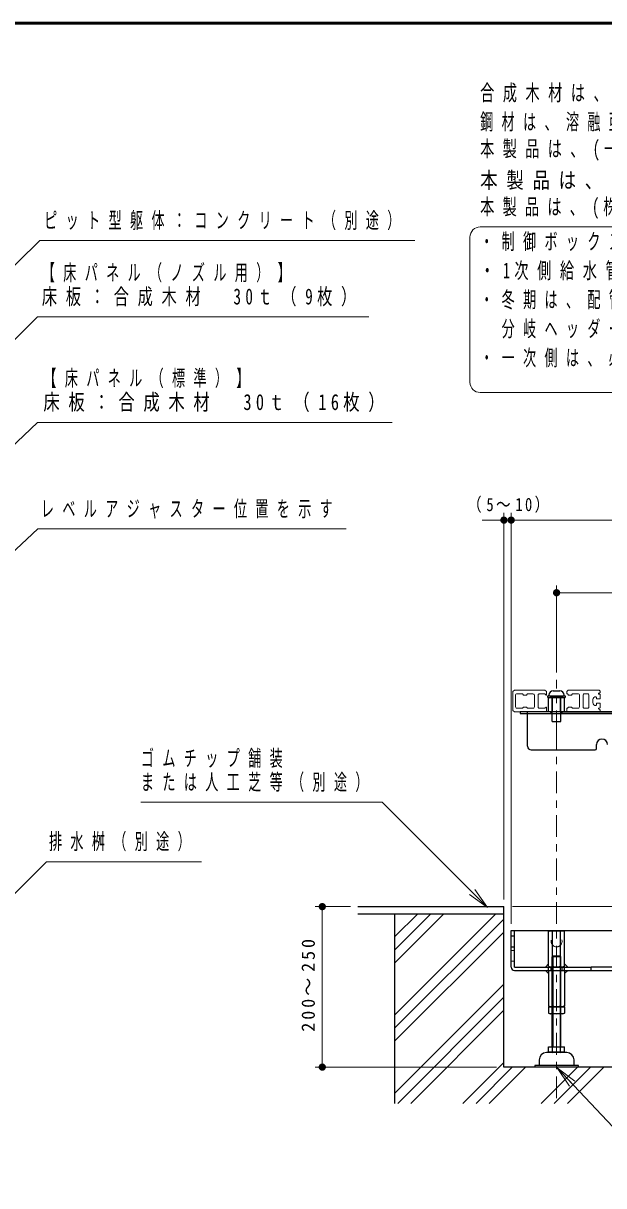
# Model space of a CAD drawing. Units: millimetres on the paper. Extents: x -385 to 0, y -594 to 267.
# Drawn here: x -215.3 to -135.4, y 106.9 to 267 of the extents above; entities that cross this region are included whole.
import ezdxf

# ---------------------------------------------------------------- set-up
doc = ezdxf.new("R2010")
doc.units = ezdxf.units.MM
doc.linetypes.add('USER1', pattern=[4.5, 2.5, -2])
doc.linetypes.add('USER2', pattern=[6, 3, -1, 1, -1])
for name, color, linetype, lineweight in [('1_10', 7, 'Continuous', 25), ('1_40', 7, 'Continuous', 25), ('CLASS1', 7, 'Continuous', 13), ('LY_3', 7, 'Continuous', 13)]:
    doc.layers.add(name, color=color, linetype=linetype, lineweight=lineweight)
doc.styles.add('ＭＳ ゴシック', font='')
doc.styles.get('ＭＳ ゴシック').set_extended_font_data('MS Gothic')

# ---------------------------------------------------------------- blocks, each defined once
blk = doc.blocks.new('filled_dot')
at = {"color": 0, "linetype": 'Continuous', "lineweight": -2, "const_width": 1.25}
blk.add_lwpolyline([(-0.625, 0, 1), (0.625, 0, 1)], format="xyb", close=True, dxfattribs=at)

msp = doc.modelspace()

# ---------------------------------------------------------------- linework, layer by layer
at = {"layer": '1_10', "lineweight": 13}
for p, q in [((-152.118, 198.576), (-145.118, 198.576)), ((-149.118, 146.344), (-149.118, 199.576)), ((-148.118, 142.974), (-148.118, 199.576)), ((-148.118, 198.576), (-48.118, 198.576)), ((-141.868, 177.577), (-141.868, 189.576)), ((-141.868, 188.576), (-54.368, 188.576)), ((-151.371, 145.225), (-153.492, 147.346)), ((-153.139, 147.7), (-151.371, 145.225)), ((-151.371, 145.225), (-153.846, 146.993)), ((-170.249, 145.344), (-175.118, 145.344)), ((-174.118, 123.244), (-174.118, 145.344)), ((-164.118, 130.434), (-150.208, 144.344)), ((-164.118, 137.619), (-157.392, 144.344)), ((-164.118, 139.415), (-159.188, 144.344)), ((-164.118, 141.211), (-160.985, 144.344)), ((-147.918, 145.344), (-131.2, 145.344)), ((-164.118, 128.638), (-149.118, 143.638)), ((-164.118, 126.842), (-149.118, 141.842)), ((-164.118, 119.658), (-149.118, 134.658)), ((-163.736, 118.244), (-149.118, 132.862)), ((-161.94, 118.244), (-149.118, 131.066)), ((-154.756, 118.244), (-149.118, 123.882)), ((-150.118, 123.244), (-175.118, 123.244)), ((-152.96, 118.244), (-147.96, 123.244)), ((-151.163, 118.244), (-146.163, 123.244)), ((-143.979, 118.244), (-138.979, 123.244)), ((-142.183, 118.244), (-137.183, 123.244)), ((-141.773, 123.125), (-139.714, 120.943)), ((-141.773, 123.125), (-139.351, 121.286)), ((-140.078, 120.599), (-141.773, 123.125)), ((-140.387, 118.244), (-135.387, 123.244))]:
    msp.add_line(p, q, dxfattribs=at)
at = {"layer": '1_10', "linetype": 'USER2', "lineweight": 13}
for p, q in [((-141.868, 169.371), (-141.868, 176.577)), ((-141.868, 118.957), (-141.868, 171.044))]:
    msp.add_line(p, q, dxfattribs=at)
at = {"layer": '1_10', "color": 40, "lineweight": 13}
for p, q in [((-147.668, 175.154), (-147.868, 174.954)), ((-147.868, 174.954), (-147.868, 172.354)), ((-143.468, 175.154), (-147.668, 175.154)), ((-143.468, 175.154), (-143.268, 174.954)), ((-143.268, 174.479), (-143.268, 174.954)), ((-140.468, 174.954), (-140.268, 175.154)), ((-140.468, 174.654), (-140.468, 174.954)), ((-140.368, 174.654), (-140.468, 174.654)), ((-136.018, 175.154), (-140.268, 175.154)), ((-143.293, 174.479), (-143.268, 174.479)), ((-147.668, 172.154), (-147.868, 172.354)), ((-147.668, 172.154), (-143.268, 172.154)), ((-143.293, 172.829), (-143.468, 172.654)), ((-143.293, 172.829), (-143.268, 172.829)), ((-143.268, 172.154), (-143.268, 172.829)), ((-140.468, 172.154), (-140.468, 172.654)), ((-140.368, 172.654), (-140.468, 172.654)), ((-140.468, 172.154), (-136.018, 172.154))]:
    msp.add_line(p, q, dxfattribs=at)
at = {"layer": '1_10'}
for p, q in [((-142.318, 175.054), (-141.418, 175.054)), ((-143.068, 174.154), (-143.068, 174.354)), ((-143.068, 174.354), (-140.668, 174.354)), ((-143.068, 174.154), (-140.668, 174.154)), ((-142.965, 174.04), (-142.768, 174.154)), ((-142.965, 172.268), (-142.965, 174.04)), ((-142.918, 174.354), (-142.918, 174.454)), ((-142.918, 174.354), (-140.818, 174.354)), ((-140.968, 174.154), (-142.768, 174.154)), ((-142.468, 170.854), (-142.468, 174.354)), ((-142.416, 172.268), (-142.416, 174.04)), ((-141.319, 172.268), (-141.319, 174.04)), ((-141.268, 170.854), (-141.268, 174.354)), ((-140.771, 174.04), (-140.968, 174.154)), ((-140.818, 174.354), (-140.818, 174.454)), ((-140.771, 172.268), (-140.771, 174.04)), ((-140.668, 174.354), (-140.668, 174.154)), ((-146.868, 172.154), (-146.868, 171.924)), ((-146.868, 171.924), (-145.868, 171.924)), ((-142.965, 172.268), (-142.768, 172.154)), ((-140.968, 172.154), (-142.768, 172.154)), ((-142.618, 171.924), (-142.618, 172.154)), ((-141.268, 172.154), (-98.118, 172.154)), ((-141.118, 171.924), (-141.118, 172.154)), ((-140.771, 172.268), (-140.968, 172.154)), ((-142.468, 170.854), (-141.268, 170.854)), ((-169.249, 145.344), (-149.118, 145.344)), ((-169.249, 144.344), (-149.118, 144.344)), ((-164.118, 118.244), (-164.118, 144.344)), ((-149.118, 123.244), (-149.118, 145.344)), ((-148.118, 137.014), (-148.118, 142.064)), ((-148.118, 142.064), (-147.668, 142.064)), ((-148.118, 141.314), (-147.668, 141.314)), ((-147.668, 137.014), (-147.668, 142.064)), ((-142.965, 141.9), (-142.768, 142.014)), ((-142.965, 137.128), (-142.965, 141.9)), ((-142.768, 142.014), (-140.968, 142.014)), ((-142.416, 137.128), (-142.416, 141.9)), ((-141.319, 137.128), (-141.319, 141.9)), ((-140.771, 141.9), (-140.968, 142.014)), ((-140.771, 137.128), (-140.771, 141.9)), ((-148.118, 139.814), (-147.668, 139.814)), ((-147.668, 137.014), (-137.118, 137.014)), ((-147.668, 136.564), (-137.118, 136.564)), ((-142.965, 137.464), (-143.415, 137.014)), ((-142.965, 136.114), (-143.415, 136.564)), ((-142.968, 136.564), (-142.968, 137.014)), ((-142.965, 137.128), (-142.768, 137.014)), ((-142.965, 136.45), (-142.768, 136.564)), ((-142.965, 136.45), (-142.965, 131.678)), ((-142.768, 137.014), (-140.968, 137.014)), ((-142.768, 136.564), (-140.968, 136.564)), ((-142.416, 136.45), (-142.416, 131.678)), ((-141.319, 136.45), (-141.319, 131.678)), ((-140.771, 137.128), (-140.968, 137.014)), ((-140.771, 136.45), (-140.968, 136.564)), ((-140.771, 137.464), (-140.321, 137.014)), ((-140.771, 136.114), (-140.321, 136.564)), ((-140.771, 136.45), (-140.771, 131.678)), ((-140.768, 136.564), (-140.768, 137.014)), ((-137.118, 136.564), (-137.118, 137.014)), ((-142.965, 131.678), (-142.768, 131.564)), ((-142.965, 131.564), (-142.965, 130.678)), ((-142.965, 131.564), (-140.771, 131.564)), ((-142.768, 131.564), (-140.968, 131.564)), ((-142.416, 131.564), (-142.416, 130.678)), ((-141.32, 131.564), (-141.32, 130.678)), ((-140.771, 131.678), (-140.968, 131.564)), ((-140.771, 131.564), (-140.771, 130.678)), ((-142.965, 130.678), (-142.768, 130.564)), ((-140.968, 130.564), (-142.768, 130.564)), ((-140.771, 130.678), (-140.968, 130.564)), ((-29.299, 123.244), (-149.118, 123.244))]:
    msp.add_line(p, q, dxfattribs=at)
at = {"layer": '1_10', "color": 190}
for p, q in [((-49.368, 172.154), (-146.868, 172.154)), ((-146.868, 171.924), (-49.368, 171.924)), ((-145.868, 167.424), (-145.868, 172.154)), ((-145.368, 166.924), (-136.568, 166.924)), ((-136.368, 167.124), (-136.368, 167.674))]:
    msp.add_line(p, q, dxfattribs=at)
at = {"layer": '1_10', "color": 190, "linetype": 'USER1', "lineweight": 13}
msp.add_line((-49.368, 171.924), (-146.868, 171.924), dxfattribs=at)
at = {"layer": '1_10', "color": 60}
for p, q in [((-147.668, 142.064), (-48.568, 142.064)), ((-59.118, 137.014), (-137.118, 137.014)), ((-137.118, 136.564), (-59.118, 136.564))]:
    msp.add_line(p, q, dxfattribs=at)
at = {"layer": '1_10', "linetype": 'USER1', "lineweight": 13}
for p, q in [((-148.118, 139.314), (-147.668, 139.314)), ((-148.118, 137.814), (-147.668, 137.814)), ((-142.643, 137.014), (-142.643, 136.564)), ((-142.643, 136.564), (-142.643, 137.014)), ((-141.093, 137.014), (-141.093, 136.564)), ((-141.093, 136.564), (-141.093, 137.014))]:
    msp.add_line(p, q, dxfattribs=at)
at = {"layer": '1_10', "color": 4}
for p, q in [((-142.361, 138.544), (-142.468, 138.437)), ((-141.268, 138.437), (-142.468, 138.437)), ((-142.468, 126.044), (-142.468, 138.437)), ((-141.375, 138.544), (-142.361, 138.544)), ((-141.268, 138.437), (-141.375, 138.544)), ((-141.268, 126.044), (-141.268, 138.437)), ((-140.468, 125.244), (-143.268, 125.244)), ((-142.965, 126.044), (-140.771, 126.044)), ((-142.965, 125.368), (-142.965, 126.044)), ((-142.965, 125.368), (-142.468, 125.244)), ((-142.468, 126.044), (-142.361, 126.044)), ((-142.416, 125.368), (-142.416, 126.044)), ((-141.268, 126.044), (-141.375, 126.044)), ((-141.319, 125.368), (-141.319, 126.044)), ((-141.268, 125.244), (-140.771, 125.368)), ((-140.771, 125.368), (-140.771, 126.044)), ((-138.868, 123.444), (-144.868, 123.444)), ((-144.868, 123.444), (-144.868, 123.244)), ((-144.268, 124.244), (-144.268, 123.444)), ((-139.468, 123.444), (-139.468, 124.244)), ((-138.868, 123.244), (-138.868, 123.444)), ((-138.868, 123.244), (-144.868, 123.244))]:
    msp.add_line(p, q, dxfattribs=at)
at = {"layer": '1_10', "color": 4, "lineweight": 13}
for p, q in [((-142.361, 126.044), (-142.361, 138.544)), ((-141.375, 126.044), (-141.375, 138.544))]:
    msp.add_line(p, q, dxfattribs=at)
at = {"layer": '1_10', "color": 40, "lineweight": 13}
for points in [[(-146.018, 174.479), (-145.968, 174.529), (-145.968, 174.554), (-145.868, 174.654), (-145.118, 174.654), (-145.018, 174.627), (-144.945, 174.554), (-144.918, 174.454), (-144.918, 172.854), (-144.945, 172.754), (-145.018, 172.681), (-145.118, 172.654), (-145.868, 172.654), (-145.968, 172.754), (-145.968, 172.779), (-146.018, 172.829), (-146.418, 172.829), (-146.468, 172.779), (-146.468, 172.754), (-146.568, 172.654), (-147.318, 172.654), (-147.418, 172.681), (-147.491, 172.754), (-147.518, 172.854), (-147.518, 174.454), (-147.503, 174.531), (-147.459, 174.596), (-147.395, 174.639), (-147.318, 174.654), (-146.568, 174.654), (-146.468, 174.554), (-146.468, 174.529), (-146.418, 174.479)], [(-138.018, 174.654), (-137.618, 174.654), (-137.541, 174.639), (-137.477, 174.596), (-137.433, 174.531), (-137.418, 174.454), (-137.418, 172.854), (-137.445, 172.754), (-137.518, 172.681), (-137.618, 172.654), (-138.018, 172.654), (-138.095, 172.669), (-138.159, 172.713), (-138.203, 172.778), (-138.218, 172.854), (-138.218, 174.454), (-138.203, 174.531), (-138.159, 174.596), (-138.095, 174.639)]]:
    msp.add_lwpolyline(points, close=True, dxfattribs=at)
for points in [[(-143.468, 172.654), (-144.218, 172.654), (-144.318, 172.681), (-144.391, 172.754), (-144.418, 172.854), (-144.418, 174.454), (-144.415, 174.489), (-144.406, 174.523), (-144.391, 174.554), (-144.371, 174.583), (-144.347, 174.607), (-144.318, 174.627), (-144.286, 174.642), (-144.253, 174.651), (-144.218, 174.654), (-143.468, 174.654), (-143.293, 174.479)], [(-140.368, 174.654), (-140.268, 174.554), (-140.268, 174.529), (-140.218, 174.479), (-139.818, 174.479), (-139.768, 174.529), (-139.768, 174.554), (-139.668, 174.654), (-138.918, 174.654), (-138.841, 174.639), (-138.777, 174.596), (-138.733, 174.531), (-138.718, 174.454), (-138.718, 172.854)], [(-136.018, 172.154), (-135.868, 172.304), (-135.868, 172.43), (-135.873, 172.452), (-135.887, 172.469), (-135.985, 172.548), (-135.993, 172.553), (-136.002, 172.557), (-136.057, 172.573), (-136.083, 172.592), (-136.093, 172.622), (-136.093, 172.638), (-136.08, 172.672), (-136.047, 172.688), (-135.914, 172.7), (-135.881, 172.716), (-135.868, 172.751), (-135.868, 173.329), (-135.893, 173.354), (-136.343, 173.354), (-136.368, 173.329), (-136.368, 173.154), (-136.468, 173.054), (-136.618, 173.054), (-136.747, 173.155), (-136.834, 173.294), (-136.868, 173.454), (-136.868, 173.854), (-136.834, 174.014), (-136.747, 174.153), (-136.618, 174.254), (-136.468, 174.254), (-136.368, 174.154), (-136.368, 173.979), (-136.343, 173.954), (-135.893, 173.954), (-135.868, 173.979), (-135.868, 174.558), (-135.881, 174.592), (-135.914, 174.608), (-136.047, 174.62), (-136.08, 174.636), (-136.093, 174.671), (-136.093, 174.686), (-136.083, 174.717), (-136.057, 174.735), (-136.002, 174.751), (-135.993, 174.755), (-135.985, 174.76), (-135.887, 174.839), (-135.873, 174.857), (-135.868, 174.879), (-135.868, 175.004), (-136.018, 175.154)], [(-138.718, 172.854), (-138.745, 172.754), (-138.818, 172.681), (-138.918, 172.654), (-139.668, 172.654), (-139.768, 172.754), (-139.768, 172.779), (-139.818, 172.829), (-140.218, 172.829), (-140.268, 172.779), (-140.268, 172.754), (-140.368, 172.654)]]:
    msp.add_lwpolyline(points, dxfattribs=at)
at = {"layer": '1_10', "lineweight": 13}
for points in [[(-151.371, 145.225), (-165.865, 159.719), (-199.081, 159.719)], [(-141.773, 123.125), (-126.469, 106.906), (-77.884, 106.906)]]:
    msp.add_lwpolyline(points, dxfattribs=at)
at = {"layer": '1_10', "color": 4}
for points in [[(-142.965, 125.368), (-142.875, 125.348), (-142.784, 125.336), (-142.693, 125.331), (-142.601, 125.336), (-142.508, 125.348), (-142.416, 125.368)], [(-142.416, 125.368), (-142.18, 125.344), (-141.942, 125.332), (-141.701, 125.335), (-141.46, 125.352), (-141.319, 125.368)], [(-141.319, 125.368), (-141.229, 125.348), (-141.138, 125.336), (-141.048, 125.331), (-140.955, 125.336), (-140.863, 125.348), (-140.771, 125.368)]]:
    msp.add_lwpolyline(points, dxfattribs=at)
at = {"layer": '1_10', "color": 60, "linetype": 'USER1', "lineweight": 13}
msp.add_circle((-141.868, 140.564), 0.75, dxfattribs=at)
at = {"layer": '1_10'}
for centre, radius, start, end in [((-142.318, 174.454), 0.6, 90, 180), ((-141.418, 174.454), 0.6, 0, 90), ((-142.691, 173.64), 0.486, 55.61586, 124.38414), ((-141.868, 172.31), 1.815, 72.41211, 107.58789), ((-141.045, 173.64), 0.486, 55.61586, 124.38414), ((-142.691, 172.669), 0.486, 235.61587, 304.38414), ((-141.868, 173.998), 1.815, 252.41211, 287.58789), ((-141.045, 172.669), 0.486, 235.61587, 304.38414), ((-142.691, 141.5), 0.486, 55.61586, 124.38414), ((-141.868, 140.17), 1.815, 72.41211, 107.58789), ((-141.045, 141.5), 0.486, 55.61586, 124.38414), ((-147.668, 137.014), 0.45, 180, 270), ((-142.691, 137.529), 0.486, 235.61587, 304.38414), ((-142.691, 136.05), 0.486, 55.61586, 124.38414), ((-141.868, 138.858), 1.815, 252.41211, 287.58789), ((-141.868, 134.72), 1.815, 72.41211, 107.58789), ((-141.045, 137.529), 0.486, 235.61587, 304.38414), ((-141.045, 136.05), 0.486, 55.61586, 124.38414), ((-142.691, 132.079), 0.486, 235.61587, 304.38414), ((-141.868, 133.408), 1.815, 252.41211, 287.58789), ((-141.045, 132.079), 0.486, 235.61587, 304.38414), ((-142.691, 131.079), 0.486, 235.61587, 304.38414), ((-141.868, 132.408), 1.815, 252.41211, 287.58789), ((-141.045, 131.079), 0.486, 235.61587, 304.38414)]:
    msp.add_arc(centre, radius, start, end, dxfattribs=at)
at = {"layer": '1_10', "color": 190}
for centre, radius, start, end in [((-135.618, 167.674), 0.75, 0, 180), ((-145.368, 167.424), 0.5, 180, 270), ((-136.568, 167.124), 0.2, 270, 0)]:
    msp.add_arc(centre, radius, start, end, dxfattribs=at)
at = {"layer": '1_10', "color": 4}
for centre, start, end in [((-143.268, 124.244), 90, 180), ((-140.468, 124.244), 0, 90)]:
    msp.add_arc(centre, 1, start, end, dxfattribs=at)
at = {"layer": '1_40', "lineweight": 13}
for points in [[(-219.037, 231.174), (-213.008, 237.082), (-161.395, 237.082)], [(-261.45, 178.746), (-213.34, 226.58), (-167.727, 226.58)], [(-232.152, 194.177), (-213.34, 212.04), (-164.512, 212.04)], [(-224.599, 186.749), (-213.281, 197.363), (-170.851, 197.363)], [(-232.26, 131.411), (-212.076, 151.535), (-190.741, 151.535)]]:
    msp.add_lwpolyline(points, dxfattribs=at)
at = {"layer": 'CLASS1'}
for p, q in [((-29.387, 238.951), (-152.387, 238.951)), ((-153.787, 237.551), (-153.787, 217.551)), ((-152.387, 216.151), (-29.387, 216.151))]:
    msp.add_line(p, q, dxfattribs=at)
for centre, start, end in [((-152.387, 237.551), 90, 180), ((-152.387, 217.551), 180, 270)]:
    msp.add_arc(centre, 1.4, start, end, dxfattribs=at)
at = {"layer": 'LY_3', "lineweight": 50}
msp.add_line((0, 267), (-385, 267), dxfattribs=at)

# ---------------------------------------------------------------- block references
at = {"layer": '1_10', "lineweight": 13, "xscale": 0.4, "yscale": 0.4}
for p, rotation in [((-149.118, 198.576), 180), ((-174.118, 145.344), 270), ((-174.118, 123.244), 90)]:
    msp.add_blockref('filled_dot', p, dxfattribs=dict(at, rotation=rotation))
for p in [(-148.118, 198.576), (-148.118, 198.576), (-141.868, 188.576)]:
    msp.add_blockref('filled_dot', p, dxfattribs=at)

# ---------------------------------------------------------------- texts
at = {"layer": '1_10', "style": 'ＭＳ ゴシック'}
for s, insert, char_height, attachment_point in [('\\T1.33;\\W0.8;（5～10）', (-148.208, 199.576), 1.833, 8), ('\\T1.64;\\W0.6;ゴムチップ舗装', (-199.081, 165.669), 2.199, 4), ('\\T1.64;\\W0.6;または人工芝等（別途）', (-199.081, 162.369), 2.199, 4)]:
    msp.add_mtext(s, dxfattribs=dict(at, insert=insert, char_height=char_height, attachment_point=attachment_point))
at = {"layer": '1_10', "insert": (-175.118, 134.704), "char_height": 1.833, "attachment_point": 8, "rotation": 90, "style": 'ＭＳ ゴシック'}
msp.add_mtext('\\T1.32;200～250', dxfattribs=at)
at = {"layer": '1_40', "char_height": 2.199, "attachment_point": 4, "style": 'ＭＳ ゴシック'}
for s, insert in [('\\T1.64;\\W0.6;ピット型躯体：コンクリート（別途）', (-212.395, 239.732)), ('\\T1.64;\\W0.6;【床パネル（ノズル用）】', (-212.727, 232.53)), ('\\T1.57;\\W0.7;床板：合成木材\u300030ｔ（9枚）', (-212.727, 229.23)), ('\\T1.64;\\W0.6;【床パネル（標準）】', (-212.512, 217.99)), ('\\T1.53;\\W0.75;床板：合成木材\u300030ｔ（16枚）', (-212.512, 214.69)), ('\\T1.64;\\W0.6;レベルアジャスター位置を示す', (-212.851, 200.013)), ('\\T1.64;\\W0.6;排水桝（別途）', (-211.741, 154.185))]:
    msp.add_mtext(s, dxfattribs=dict(at, insert=insert))
at = {"layer": 'CLASS1', "char_height": 2.199, "style": 'ＭＳ ゴシック'}
for s, insert, attachment_point in [('\\T1.6;\\W0.65;合成木材は、木粉入り再生プラスチックとし、エコマーク認定100％リサイクル品（色：ブラウン）とする。', (-152.387, 256.051), 7), ('\\T1.64;\\W0.6;鋼材は、溶融亜鉛メッキ処理（無塗装）とする。', (-152.387, 252.051), 7), ('\\T1.59;\\W0.65;本製品は、(一社)日本公園施設業協会賠償責任保険加入製品とする。', (-152.387, 248.051), 7), ('\\T1.5;\\W0.8;本製品は、ISO9001認証取得企業製品とする。', (-152.387, 244.051), 7), ('\\T1.58;\\W0.65;本製品は、(株)中村製作所製品同等品以上とする。', (-152.387, 240.051), 7), ('\\T1.64;\\W0.6;・制御ボックスの据付け、および制御ボックス内への通線工事は別途とする。', (-152.387, 238.051), 1), ('\\T1.61;\\W0.65;・1次側給水管と2次側給水管（分岐ヘッダー）の接続工事は別途とする。', (-152.387, 234.051), 1), ('\\T1.64;\\W0.6;・冬期は、配管内の水が凍結し、装置が破損する恐れがあります。', (-152.387, 230.051), 1), ('\\T1.64;\\W0.6;\u3000分岐ヘッダーの末端にある水抜き用バルブを全開し、配管内の水抜きを行ってください。', (-152.387, 226.051), 1), ('\\T1.64;\\W0.6;・一次側は、必要に応じて別途水抜き作業を行ってください。', (-152.387, 222.051), 1)]:
    msp.add_mtext(s, dxfattribs=dict(at, insert=insert, attachment_point=attachment_point))

doc.saveas('drawing.dxf')
